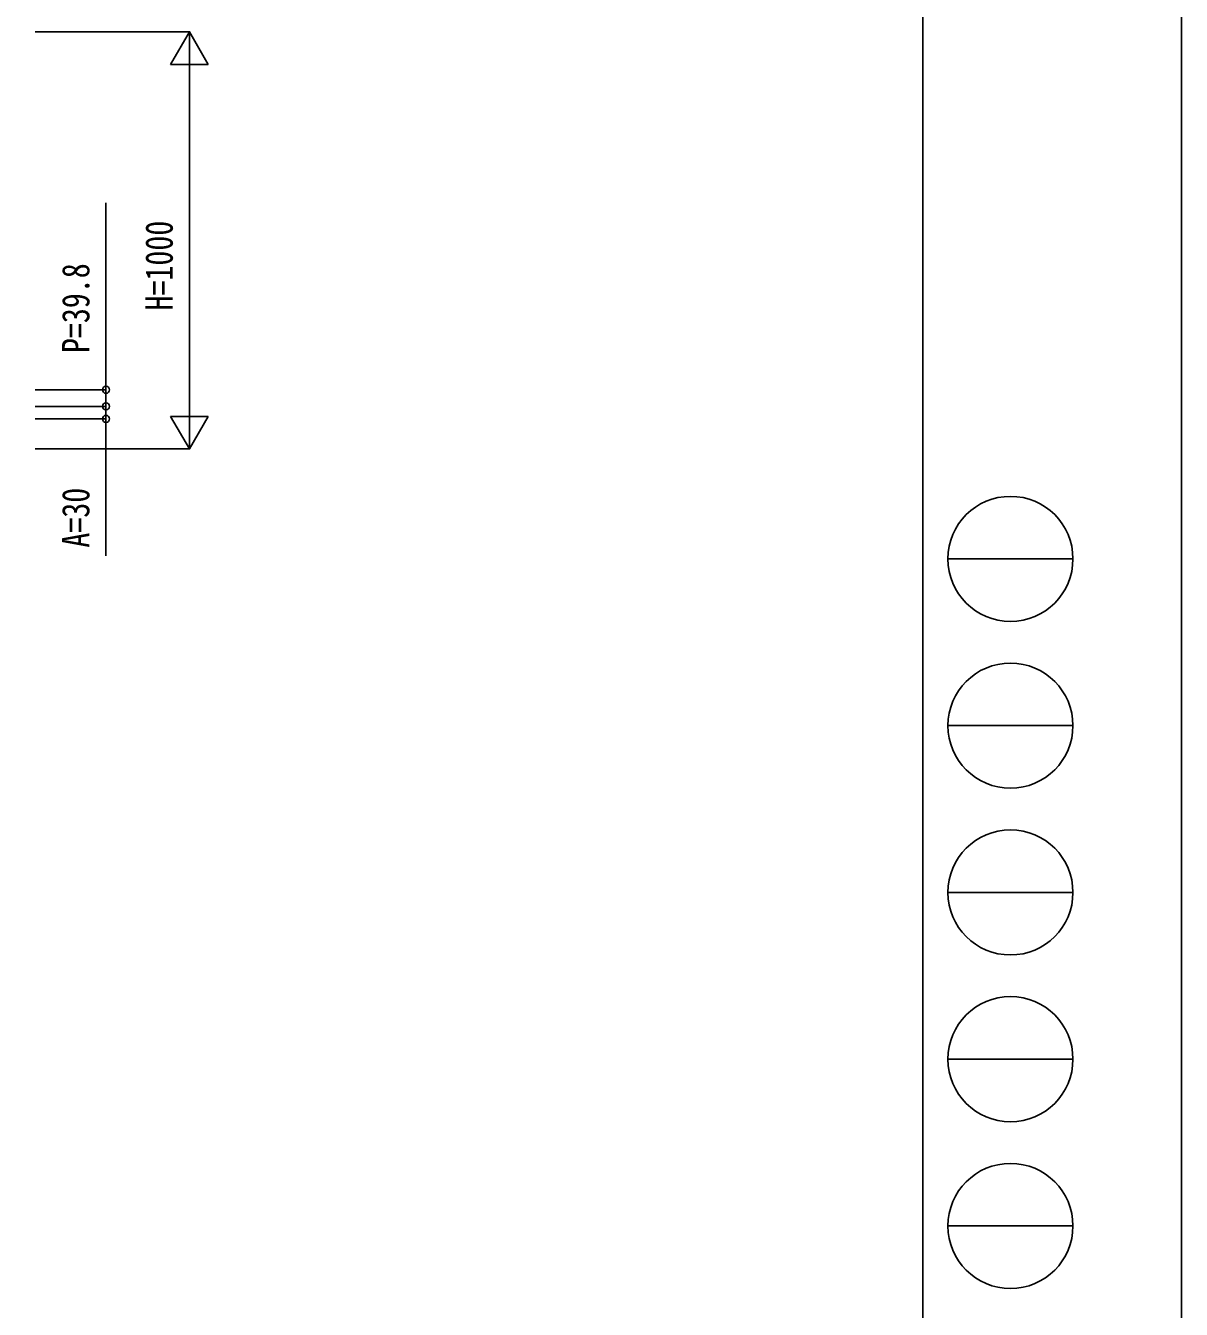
# Model space of a CAD drawing. Units: millimetres, scale not verified. Extents: x -8410 to 8410, y -5940 to 5940.
# Drawn here: x 5637 to 8410, y -3100 to -21 of the extents above; entities that cross this region are included whole.
import ezdxf
from ezdxf.enums import TextEntityAlignment as Align

# ---------------------------------------------------------------- set-up
doc = ezdxf.new("R2010")
doc.units = ezdxf.units.MM
doc.header["$LTSCALE"] = 30
doc.layers.add('0-3_YKK_D', color=6, linetype='Continuous')
doc.layers.add('0-4_YKK_ZWAK', color=7, linetype='Continuous')
doc.styles.add('ＭＳ ゴシック', font='')
doc.styles.get('ＭＳ ゴシック').set_extended_font_data('MS Gothic')

msp = doc.modelspace()

# ---------------------------------------------------------------- linework, layer by layer
at = {"layer": '0-3_YKK_D'}
for p, q in [((5660.04, -36.21), (6031.04, -36.21)), ((6030.04, -36.21), (5985.04, -114.15)), ((6030.04, -36.21), (6075.04, -114.15)), ((6030.04, -36.21), (6030.04, -192.09)), ((5985.04, -114.15), (6075.04, -114.15)), ((6030.04, -126.21), (6030.04, -946.21)), ((5830.04, -894.41), (5830.04, -445.61)), ((6030.04, -1036.21), (6030.04, -880.32)), ((5660.1, -894.41), (5831.04, -894.41)), ((5830.04, -934.21), (5830.04, -894.41)), ((5830.04, -934.21), (5830.04, -900.21)), ((5659.94, -934.21), (5831.04, -934.21)), ((5659.94, -934.21), (5831.04, -934.21)), ((5830.04, -934.21), (5830.04, -964.21)), ((5830.04, -934.21), (5830.04, -968.21)), ((5660.04, -964.21), (5831.04, -964.21)), ((5830.04, -964.21), (5830.04, -1293.01)), ((6030.04, -1036.21), (5985.04, -958.27)), ((6075.04, -958.27), (5985.04, -958.27)), ((6030.04, -1036.21), (6075.04, -958.27)), ((5660.04, -1036.21), (6031.04, -1036.21))]:
    msp.add_line(p, q, dxfattribs=at)
for centre in [(5830.04, -894.41), (5830.04, -934.21), (5830.04, -934.21), (5830.04, -964.21)]:
    msp.add_circle(centre, 8.5, dxfattribs=at)
at = {"layer": '0-4_YKK_ZWAK'}
for p, q in [((7790.04, 5550), (7790.04, -5050)), ((7850.04, -1300), (8150.04, -1300)), ((7850.04, -1700), (8150.04, -1700)), ((7850.04, -2100), (8150.04, -2100)), ((7850.04, -2500), (8150.04, -2500)), ((7850.04, -2900), (8150.04, -2900))]:
    msp.add_line(p, q, dxfattribs=at)
msp.add_lwpolyline([(-8410, -5940), (8410, -5940), (8410, 5940), (-8410, 5940)], close=True, dxfattribs=at)
for centre in [(8000.04, -1300), (8000.04, -1700), (8000.04, -2100), (8000.04, -2500), (8000.04, -2900)]:
    msp.add_circle(centre, 150, dxfattribs=at)

# ---------------------------------------------------------------- texts
at = {"layer": '0-3_YKK_D', "style": 'ＭＳ ゴシック', "width": 0.8}
for s, p in [('H=1000', (6010.04, -704.21)), ('P=39.8', (5810.04, -806.41)), ('A=30', (5810.04, -1273.01))]:
    msp.add_text(s, height=65.98, rotation=90, dxfattribs=at).set_placement(p, align=Align.BOTTOM_LEFT)

doc.saveas('drawing.dxf')
